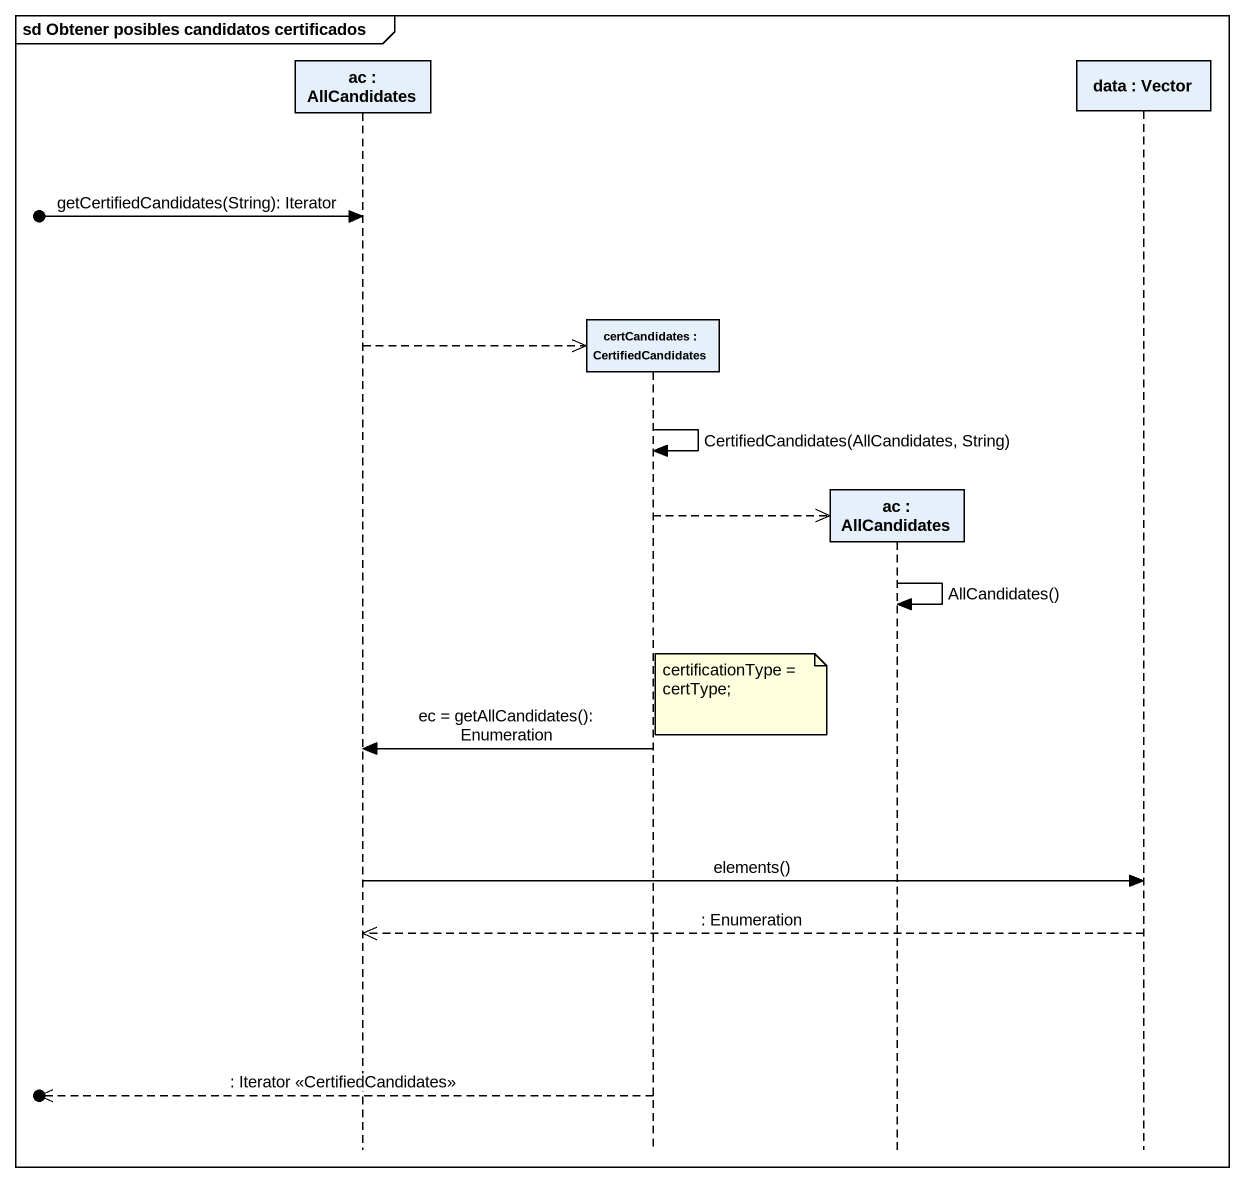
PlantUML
@startuml
mainframe sd Obtener posibles candidatos certificados
hide footbox
participant "ac : AllCandidates" as ac
participant "certCandidates : CertifiedCandidates" as certCandidates
participant "ac : AllCandidates" as ac_2
participant "data : Vector" as data

[o-> ac : getCertifiedCandidates(String): Iterator
ac -->> certCandidates **
certCandidates -> certCandidates : CertifiedCandidates(AllCandidates, String)
certCandidates -->> ac_2 **
ac_2 -> ac_2 : AllCandidates()
note right of certCandidates : certificationType = certType;
certCandidates -> ac : ec = getAllCandidates(): Enumeration
ac -> data : elements()
data -->> ac : : Enumeration
[o<<-- certCandidates : : Iterator <<CertifiedCandidates>>
@enduml
